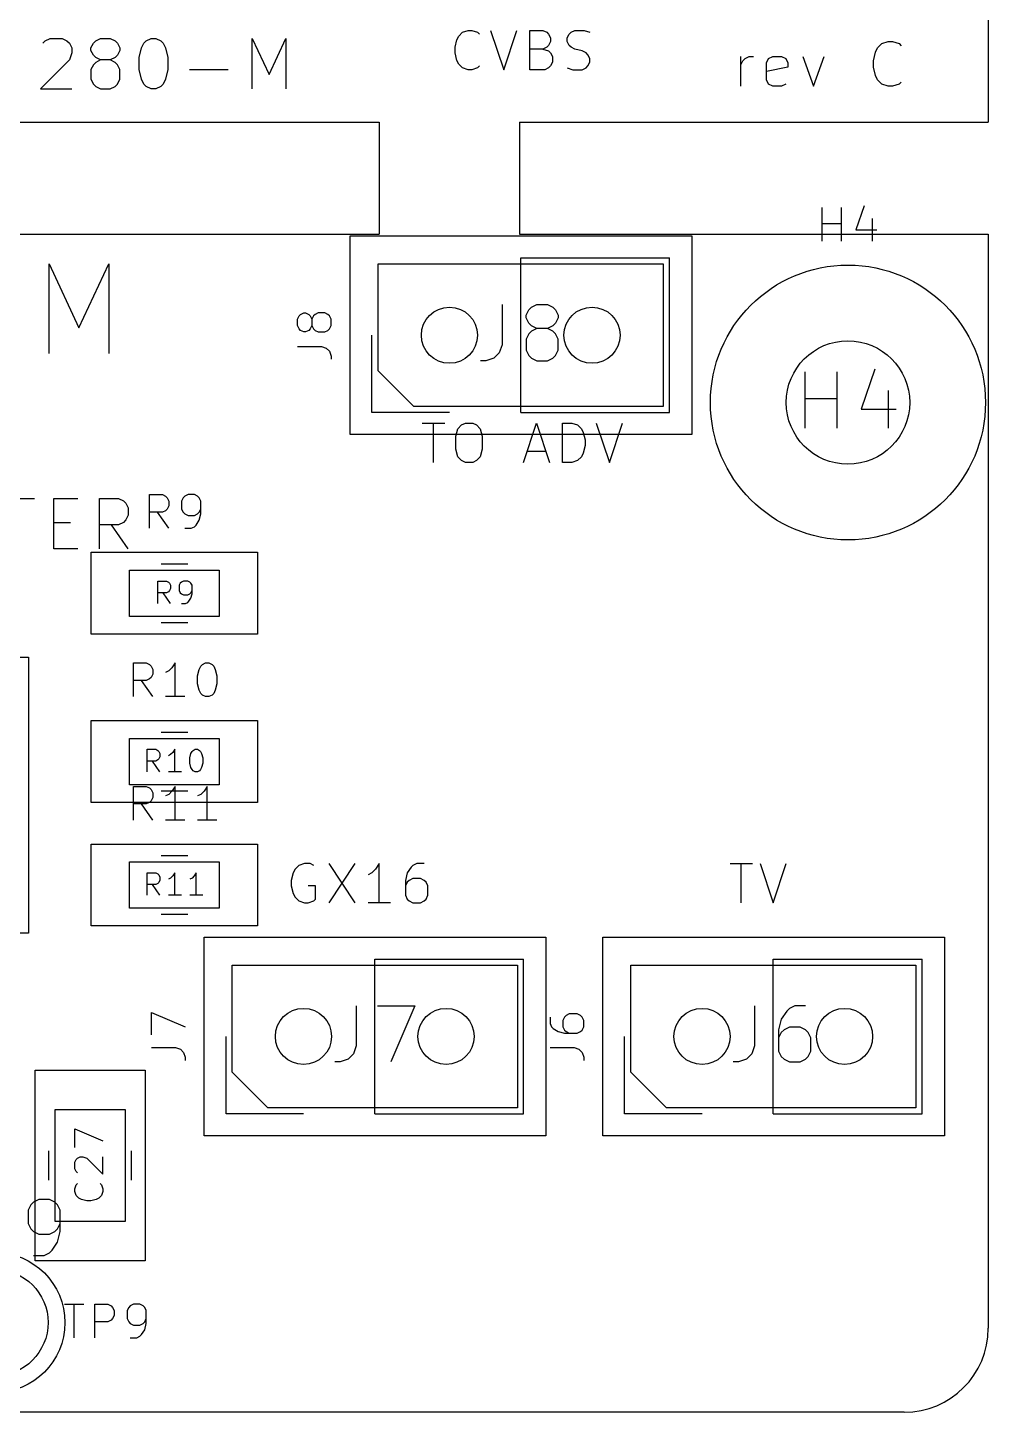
# Model space of a CAD drawing. Header units: millimetres. Extents: x -0.2 to 42, y -55 to 0.3.
# Drawn here: x 24.89 to 42, y -55 to -30.32 of the extents above; entities that cross this region are included whole.
import ezdxf

# ---------------------------------------------------------------- set-up
doc = ezdxf.new("R2010")
doc.units = ezdxf.units.MM
for name, color, linetype, true_color in [('Edge.Cuts', 254, 'CONTINUOUS', 0xd0d2cd), ('F.Courtyard', 6, 'CONTINUOUS', 0xff26e2), ('F.Fab', 9, 'CONTINUOUS', 0xafafaf), ('F.Silkscreen', 41, 'CONTINUOUS', 0xf2eda1)]:
    doc.layers.add(name, color=color, linetype=linetype, true_color=true_color)

msp = doc.modelspace()

# ---------------------------------------------------------------- linework, layer by layer
at = {"layer": 'Edge.Cuts', "linetype": 'CONTINUOUS'}
for p, q in [((42, -1.5), (42, -32)), ((9.5, -32), (31.15, -32)), ((31.15, -32), (31.15, -34)), ((33.65, -32), (33.65, -34)), ((33.65, -32), (42, -32)), ((9.5, -34), (31.15, -34)), ((33.65, -34), (42, -34)), ((42, -34), (42, -53.5)), ((40.5, -55), (1.5, -55))]:
    msp.add_line(p, q, dxfattribs=at)
at = {"layer": 'Edge.Cuts'}
for centre, radius in [((32.4, -35.8), 0.5), ((34.94, -35.8), 0.5), ((39.5, -37), 1.099999), ((29.8, -48.3), 0.5), ((32.34, -48.3), 0.5), ((36.9, -48.3), 0.5), ((39.44, -48.3), 0.5)]:
    msp.add_circle(centre, radius, dxfattribs=at)
msp.add_arc((40.5, -53.5), 1.5, -90, 0, dxfattribs=at)
at = {"layer": 'F.Courtyard', "linetype": 'CONTINUOUS'}
for p, q in [((30.63, -34.03), (36.72, -34.03)), ((30.63, -37.57), (30.63, -34.03)), ((36.72, -34.03), (36.72, -37.57)), ((36.72, -37.57), (30.63, -37.57)), ((26.02, -39.67), (28.98, -39.67)), ((26.02, -41.13), (26.02, -39.67)), ((28.98, -39.67), (28.98, -41.13)), ((28.98, -41.13), (26.02, -41.13)), ((23.4, -41.54), (24.9, -41.54)), ((24.9, -41.54), (24.9, -46.46)), ((26.02, -42.67), (28.98, -42.67)), ((26.02, -44.13), (26.02, -42.67)), ((28.98, -42.67), (28.98, -44.13)), ((28.98, -44.13), (26.02, -44.13)), ((26.02, -44.87), (28.98, -44.87)), ((26.02, -46.33), (26.02, -44.87)), ((28.98, -44.87), (28.98, -46.33)), ((28.98, -46.33), (26.02, -46.33)), ((24.9, -46.46), (23.4, -46.46)), ((28.03, -46.53), (34.12, -46.53)), ((28.03, -50.07), (28.03, -46.53)), ((34.12, -46.53), (34.12, -50.07)), ((35.13, -46.53), (41.22, -46.53)), ((35.13, -50.07), (35.13, -46.53)), ((41.22, -46.53), (41.22, -50.07)), ((25.02, -48.9), (26.98, -48.9)), ((25.02, -52.3), (25.02, -48.9)), ((26.98, -48.9), (26.98, -52.3)), ((34.12, -50.07), (28.03, -50.07)), ((41.22, -50.07), (35.13, -50.07)), ((26.98, -52.3), (25.02, -52.3))]:
    msp.add_line(p, q, dxfattribs=at)
at = {"layer": 'F.Courtyard'}
for centre, radius in [((39.5, -37), 2.45), ((32.4, -35.8), 0.5), ((34.94, -35.8), 0.5), ((39.5, -37), 1.099999), ((29.8, -48.3), 0.5), ((32.34, -48.3), 0.5), ((36.9, -48.3), 0.5), ((39.44, -48.3), 0.5), ((24.3, -53.4), 1.25)]:
    msp.add_circle(centre, radius, dxfattribs=at)
at = {"layer": 'F.Fab', "linetype": 'CONTINUOUS'}
for p, q in [((39.042857, -34.122371), (39.042857, -33.522371)), ((39.385714, -34.122371), (39.385714, -33.522371)), ((39.785713, -33.4938), (39.642856, -33.922371)), ((39.042857, -33.808085), (39.385714, -33.808085)), ((39.928571, -33.722371), (39.928571, -34.122371)), ((39.642856, -33.922371), (40.014285, -33.922371)), ((31.13, -34.53), (36.21, -34.53)), ((31.13, -36.435), (31.13, -34.53)), ((36.21, -34.53), (36.21, -37.07)), ((33.336666, -35.254819), (33.336666, -35.969104)), ((33.860476, -35.302438), (33.955714, -35.254819)), ((33.955714, -35.254819), (34.14619, -35.254819)), ((34.14619, -35.254819), (34.241428, -35.302438)), ((29.692371, -35.514285), (29.720942, -35.457143)), ((29.692371, -35.628571), (29.692371, -35.514285)), ((29.720942, -35.457143), (29.749514, -35.428571)), ((29.749514, -35.428571), (29.806657, -35.4)), ((29.806657, -35.4), (29.835228, -35.4)), ((29.835228, -35.4), (29.892371, -35.428571)), ((29.892371, -35.428571), (29.920942, -35.457143)), ((29.920942, -35.457143), (29.949514, -35.514285)), ((29.978085, -35.457143), (29.949514, -35.514285)), ((29.949514, -35.514285), (29.949514, -35.628571)), ((30.006657, -35.428571), (29.978085, -35.457143)), ((30.0638, -35.4), (30.006657, -35.428571)), ((30.178085, -35.4), (30.0638, -35.4)), ((30.235228, -35.428571), (30.178085, -35.4)), ((30.2638, -35.457143), (30.235228, -35.428571)), ((30.292371, -35.514285), (30.2638, -35.457143)), ((30.292371, -35.628571), (30.292371, -35.514285)), ((33.765238, -35.445295), (33.812857, -35.350057)), ((33.765238, -35.492914), (33.765238, -35.445295)), ((33.812857, -35.588152), (33.765238, -35.492914)), ((33.812857, -35.350057), (33.860476, -35.302438)), ((34.241428, -35.302438), (34.289047, -35.350057)), ((34.289047, -35.350057), (34.336666, -35.445295)), ((34.336666, -35.492914), (34.289047, -35.588152)), ((34.336666, -35.445295), (34.336666, -35.492914)), ((29.720942, -35.685714), (29.692371, -35.628571)), ((29.749514, -35.714285), (29.720942, -35.685714)), ((29.806657, -35.742857), (29.749514, -35.714285)), ((29.835228, -35.742857), (29.806657, -35.742857)), ((29.892371, -35.714285), (29.835228, -35.742857)), ((29.920942, -35.685714), (29.892371, -35.714285)), ((29.949514, -35.628571), (29.920942, -35.685714)), ((29.949514, -35.628571), (29.978085, -35.685714)), ((29.978085, -35.685714), (30.006657, -35.714285)), ((30.006657, -35.714285), (30.0638, -35.742857)), ((30.0638, -35.742857), (30.178085, -35.742857)), ((30.178085, -35.742857), (30.235228, -35.714285)), ((30.235228, -35.714285), (30.2638, -35.685714)), ((30.2638, -35.685714), (30.292371, -35.628571)), ((33.812857, -35.778628), (33.765238, -35.873866)), ((33.860476, -35.635771), (33.812857, -35.588152)), ((33.860476, -35.731009), (33.812857, -35.778628)), ((33.955714, -35.68339), (33.860476, -35.635771)), ((33.955714, -35.68339), (33.860476, -35.731009)), ((34.14619, -35.68339), (33.955714, -35.68339)), ((34.241428, -35.635771), (34.14619, -35.68339)), ((34.241428, -35.731009), (34.14619, -35.68339)), ((34.289047, -35.588152), (34.241428, -35.635771)), ((34.289047, -35.778628), (34.241428, -35.731009)), ((34.336666, -35.873866), (34.289047, -35.778628)), ((29.692371, -36), (30.120942, -36)), ((30.120942, -36), (30.206657, -36.028571)), ((30.206657, -36.028571), (30.2638, -36.085714)), ((33.336666, -35.969104), (33.289047, -36.111961)), ((33.765238, -35.873866), (33.765238, -36.064342)), ((34.336666, -36.064342), (34.336666, -35.873866)), ((30.2638, -36.085714), (30.292371, -36.171428)), ((30.292371, -36.171428), (30.292371, -36.228571)), ((33.050952, -36.254819), (32.955714, -36.254819)), ((33.193809, -36.2072), (33.050952, -36.254819)), ((33.289047, -36.111961), (33.193809, -36.2072)), ((33.765238, -36.064342), (33.812857, -36.15958)), ((33.812857, -36.15958), (33.860476, -36.2072)), ((33.860476, -36.2072), (33.955714, -36.254819)), ((33.955714, -36.254819), (34.14619, -36.254819)), ((34.14619, -36.254819), (34.241428, -36.2072)), ((34.241428, -36.2072), (34.289047, -36.15958)), ((34.289047, -36.15958), (34.336666, -36.064342)), ((31.765, -37.07), (31.13, -36.435)), ((38.738095, -37.454819), (38.738095, -36.454819)), ((39.309523, -37.454819), (39.309523, -36.454819)), ((39.97619, -36.4072), (39.738095, -37.121485)), ((38.738095, -36.931009), (39.309523, -36.931009)), ((40.214285, -36.788152), (40.214285, -37.454819)), ((36.21, -37.07), (31.765, -37.07)), ((39.738095, -37.121485), (40.357142, -37.121485)), ((27.057143, -39.242371), (27.057143, -38.642371)), ((27.057143, -38.642371), (27.285714, -38.642371)), ((27.285714, -38.642371), (27.342857, -38.670942)), ((27.342857, -38.670942), (27.371428, -38.699514)), ((27.371428, -38.699514), (27.4, -38.756657)), ((27.657143, -38.699514), (27.628571, -38.756657)), ((27.685714, -38.670942), (27.657143, -38.699514)), ((27.742857, -38.642371), (27.685714, -38.670942)), ((27.857143, -38.642371), (27.742857, -38.642371)), ((27.914286, -38.670942), (27.857143, -38.642371)), ((27.942857, -38.699514), (27.914286, -38.670942)), ((27.971428, -38.756657), (27.942857, -38.699514)), ((27.285714, -38.956657), (27.057143, -38.956657)), ((27.4, -39.242371), (27.2, -38.956657)), ((27.342857, -38.928085), (27.285714, -38.956657)), ((27.371428, -38.899514), (27.342857, -38.928085)), ((27.4, -38.842371), (27.371428, -38.899514)), ((27.4, -38.756657), (27.4, -38.842371)), ((27.628571, -38.756657), (27.628571, -38.899514)), ((27.628571, -38.899514), (27.657143, -38.956657)), ((27.657143, -38.956657), (27.685714, -38.985228)), ((27.685714, -38.985228), (27.742857, -39.0138)), ((27.857143, -39.0138), (27.914286, -38.985228)), ((27.914286, -38.985228), (27.942857, -38.956657)), ((27.942857, -38.956657), (27.971428, -38.899514)), ((27.942857, -39.099514), (27.971428, -38.985228)), ((27.971428, -38.985228), (27.971428, -38.756657)), ((27.685714, -39.242371), (27.8, -39.242371)), ((27.742857, -39.0138), (27.857143, -39.0138)), ((27.8, -39.242371), (27.857143, -39.2138)), ((27.857143, -39.2138), (27.885714, -39.185228)), ((27.885714, -39.185228), (27.942857, -39.099514)), ((26.7, -39.9875), (28.3, -39.9875)), ((26.7, -40.8125), (26.7, -39.9875)), ((27.204762, -40.581927), (27.204762, -40.181927)), ((27.204762, -40.181927), (27.357143, -40.181927)), ((27.357143, -40.181927), (27.395238, -40.200975)), ((27.395238, -40.200975), (27.414285, -40.220022)), ((27.414285, -40.220022), (27.433333, -40.258118)), ((27.604762, -40.220022), (27.585714, -40.258118)), ((27.623809, -40.200975), (27.604762, -40.220022)), ((27.661904, -40.181927), (27.623809, -40.200975)), ((27.738095, -40.181927), (27.661904, -40.181927)), ((27.77619, -40.200975), (27.738095, -40.181927)), ((27.795238, -40.220022), (27.77619, -40.200975)), ((27.814285, -40.258118), (27.795238, -40.220022)), ((28.3, -39.9875), (28.3, -40.8125)), ((27.357143, -40.391451), (27.204762, -40.391451)), ((27.433333, -40.581927), (27.3, -40.391451)), ((27.395238, -40.372403), (27.357143, -40.391451)), ((27.414285, -40.353356), (27.395238, -40.372403)), ((27.433333, -40.31526), (27.414285, -40.353356)), ((27.433333, -40.258118), (27.433333, -40.31526)), ((27.585714, -40.258118), (27.585714, -40.353356)), ((27.585714, -40.353356), (27.604762, -40.391451)), ((27.604762, -40.391451), (27.623809, -40.410499)), ((27.623809, -40.410499), (27.661904, -40.429546)), ((27.661904, -40.429546), (27.738095, -40.429546)), ((27.738095, -40.429546), (27.77619, -40.410499)), ((27.77619, -40.410499), (27.795238, -40.391451)), ((27.795238, -40.391451), (27.814285, -40.353356)), ((27.795238, -40.486689), (27.814285, -40.410499)), ((27.814285, -40.410499), (27.814285, -40.258118)), ((27.623809, -40.581927), (27.7, -40.581927)), ((27.7, -40.581927), (27.738095, -40.56288)), ((27.738095, -40.56288), (27.757143, -40.543832)), ((27.757143, -40.543832), (27.795238, -40.486689)), ((28.3, -40.8125), (26.7, -40.8125)), ((26.771428, -42.242371), (26.771428, -41.642371)), ((26.771428, -41.642371), (26.999999, -41.642371)), ((26.999999, -41.642371), (27.057142, -41.670942)), ((27.057142, -41.670942), (27.085713, -41.699514)), ((27.085713, -41.699514), (27.114285, -41.756657)), ((27.514285, -41.642371), (27.457142, -41.728085)), ((27.514285, -42.242371), (27.514285, -41.642371)), ((27.942857, -41.756657), (27.971428, -41.699514)), ((27.971428, -41.699514), (28, -41.670942)), ((28, -41.670942), (28.057142, -41.642371)), ((28.057142, -41.642371), (28.114285, -41.642371)), ((28.114285, -41.642371), (28.171428, -41.670942)), ((28.171428, -41.670942), (28.2, -41.699514)), ((28.2, -41.699514), (28.228571, -41.756657)), ((26.999999, -41.956657), (26.771428, -41.956657)), ((27.114285, -42.242371), (26.914285, -41.956657)), ((27.057142, -41.928085), (26.999999, -41.956657)), ((27.085713, -41.899514), (27.057142, -41.928085)), ((27.114285, -41.842371), (27.085713, -41.899514)), ((27.114285, -41.756657), (27.114285, -41.842371)), ((27.399999, -41.785228), (27.342856, -41.8138)), ((27.457142, -41.728085), (27.399999, -41.785228)), ((27.914285, -41.870942), (27.942857, -41.756657)), ((27.914285, -42.0138), (27.914285, -41.870942)), ((28.228571, -41.756657), (28.257142, -41.870942)), ((28.257142, -41.870942), (28.257142, -42.0138)), ((27.942857, -42.128085), (27.914285, -42.0138)), ((27.971428, -42.185228), (27.942857, -42.128085)), ((28, -42.2138), (27.971428, -42.185228)), ((28.2, -42.185228), (28.171428, -42.2138)), ((28.228571, -42.128085), (28.2, -42.185228)), ((28.257142, -42.0138), (28.228571, -42.128085)), ((27.685713, -42.242371), (27.342856, -42.242371)), ((28.057142, -42.242371), (28, -42.2138)), ((28.114285, -42.242371), (28.057142, -42.242371)), ((28.171428, -42.2138), (28.114285, -42.242371)), ((26.7, -42.9875), (28.3, -42.9875)), ((26.7, -43.8125), (26.7, -42.9875)), ((27.014286, -43.581927), (27.014286, -43.181927)), ((27.014286, -43.181927), (27.166667, -43.181927)), ((27.166667, -43.181927), (27.204762, -43.200975)), ((27.509524, -43.181927), (27.471428, -43.23907)), ((27.509524, -43.581927), (27.509524, -43.181927)), ((27.833333, -43.200975), (27.871428, -43.181927)), ((27.871428, -43.181927), (27.909523, -43.181927)), ((27.909523, -43.181927), (27.947619, -43.200975)), ((28.3, -42.9875), (28.3, -43.8125)), ((27.166667, -43.391451), (27.014286, -43.391451)), ((27.242857, -43.581927), (27.109524, -43.391451)), ((27.204762, -43.372403), (27.166667, -43.391451)), ((27.204762, -43.200975), (27.223809, -43.220022)), ((27.223809, -43.353356), (27.204762, -43.372403)), ((27.223809, -43.220022), (27.242857, -43.258118)), ((27.242857, -43.31526), (27.223809, -43.353356)), ((27.242857, -43.258118), (27.242857, -43.31526)), ((27.433333, -43.277165), (27.395238, -43.296213)), ((27.471428, -43.23907), (27.433333, -43.277165)), ((27.77619, -43.334308), (27.795238, -43.258118)), ((27.77619, -43.429546), (27.77619, -43.334308)), ((27.795238, -43.505737), (27.77619, -43.429546)), ((27.795238, -43.258118), (27.814285, -43.220022)), ((27.814285, -43.220022), (27.833333, -43.200975)), ((27.947619, -43.200975), (27.966666, -43.220022)), ((27.966666, -43.220022), (27.985714, -43.258118)), ((27.985714, -43.258118), (28.004761, -43.334308)), ((28.004761, -43.429546), (27.985714, -43.505737)), ((28.004761, -43.334308), (28.004761, -43.429546)), ((27.623809, -43.581927), (27.395238, -43.581927)), ((27.814285, -43.543832), (27.795238, -43.505737)), ((27.833333, -43.56288), (27.814285, -43.543832)), ((27.871428, -43.581927), (27.833333, -43.56288)), ((27.909523, -43.581927), (27.871428, -43.581927)), ((27.947619, -43.56288), (27.909523, -43.581927)), ((27.966666, -43.543832), (27.947619, -43.56288)), ((27.985714, -43.505737), (27.966666, -43.543832)), ((28.3, -43.8125), (26.7, -43.8125)), ((26.771428, -44.442371), (26.771428, -43.842371)), ((26.771428, -43.842371), (26.999999, -43.842371)), ((26.999999, -43.842371), (27.057142, -43.870942)), ((27.057142, -43.870942), (27.085713, -43.899514)), ((27.085713, -43.899514), (27.114285, -43.956657)), ((27.457142, -43.928085), (27.399999, -43.985228)), ((27.514285, -43.842371), (27.457142, -43.928085)), ((27.514285, -44.442371), (27.514285, -43.842371)), ((28.028571, -43.928085), (27.971428, -43.985228)), ((28.085714, -43.842371), (28.028571, -43.928085)), ((28.085714, -44.442371), (28.085714, -43.842371)), ((26.999999, -44.156657), (26.771428, -44.156657)), ((27.114285, -44.442371), (26.914285, -44.156657)), ((27.057142, -44.128085), (26.999999, -44.156657)), ((27.085713, -44.099514), (27.057142, -44.128085)), ((27.114285, -44.042371), (27.085713, -44.099514)), ((27.114285, -43.956657), (27.114285, -44.042371)), ((27.399999, -43.985228), (27.342856, -44.0138)), ((27.971428, -43.985228), (27.914285, -44.0138)), ((27.685713, -44.442371), (27.342856, -44.442371)), ((28.257142, -44.442371), (27.914285, -44.442371)), ((26.7, -45.1875), (28.3, -45.1875)), ((26.7, -46.0125), (26.7, -45.1875)), ((27.014286, -45.781927), (27.014286, -45.381927)), ((27.014286, -45.381927), (27.166667, -45.381927)), ((27.166667, -45.381927), (27.204762, -45.400975)), ((27.204762, -45.400975), (27.223809, -45.420022)), ((27.509524, -45.381927), (27.471428, -45.43907)), ((27.509524, -45.781927), (27.509524, -45.381927)), ((27.890476, -45.381927), (27.85238, -45.43907)), ((27.890476, -45.781927), (27.890476, -45.381927)), ((28.3, -45.1875), (28.3, -46.0125)), ((27.166667, -45.591451), (27.014286, -45.591451)), ((27.242857, -45.781927), (27.109524, -45.591451)), ((27.204762, -45.572403), (27.166667, -45.591451)), ((27.223809, -45.553356), (27.204762, -45.572403)), ((27.223809, -45.420022), (27.242857, -45.458118)), ((27.242857, -45.51526), (27.223809, -45.553356)), ((27.242857, -45.458118), (27.242857, -45.51526)), ((27.433333, -45.477165), (27.395238, -45.496213)), ((27.471428, -45.43907), (27.433333, -45.477165)), ((27.814285, -45.477165), (27.77619, -45.496213)), ((27.85238, -45.43907), (27.814285, -45.477165)), ((27.623809, -45.781927), (27.395238, -45.781927)), ((28.004761, -45.781927), (27.77619, -45.781927)), ((28.3, -46.0125), (26.7, -46.0125)), ((28.53, -47.03), (33.61, -47.03)), ((28.53, -48.935), (28.53, -47.03)), ((33.61, -47.03), (33.61, -49.57)), ((35.63, -47.03), (40.71, -47.03)), ((35.63, -48.935), (35.63, -47.03)), ((40.71, -47.03), (40.71, -49.57)), ((27.092371, -48.271428), (27.092371, -47.871428)), ((27.092371, -47.871428), (27.692371, -48.128571)), ((30.736666, -47.754819), (30.736666, -48.469104)), ((31.117619, -47.754819), (31.784285, -47.754819)), ((31.784285, -47.754819), (31.355714, -48.754819)), ((37.836666, -47.754819), (37.836666, -48.469104)), ((38.408095, -47.850057), (38.312857, -47.992914)), ((38.455714, -47.802438), (38.408095, -47.850057)), ((38.550952, -47.754819), (38.455714, -47.802438)), ((38.741428, -47.754819), (38.550952, -47.754819)), ((34.192371, -47.957143), (34.192371, -48.071428)), ((34.192371, -48.071428), (34.220942, -48.128571)), ((34.449514, -47.957143), (34.420942, -48.014285)), ((34.420942, -48.014285), (34.420942, -48.128571)), ((34.478085, -47.928571), (34.449514, -47.957143)), ((34.535228, -47.9), (34.478085, -47.928571)), ((34.678085, -47.9), (34.535228, -47.9)), ((34.735228, -47.928571), (34.678085, -47.9)), ((34.7638, -47.957143), (34.735228, -47.928571)), ((34.792371, -48.014285), (34.7638, -47.957143)), ((34.792371, -48.128571), (34.792371, -48.014285)), ((38.312857, -47.992914), (38.265238, -48.18339)), ((34.220942, -48.128571), (34.249514, -48.157143)), ((34.249514, -48.157143), (34.335228, -48.214285)), ((34.335228, -48.214285), (34.449514, -48.242857)), ((34.420942, -48.128571), (34.449514, -48.185714)), ((34.449514, -48.185714), (34.478085, -48.214285)), ((34.449514, -48.242857), (34.678085, -48.242857)), ((34.478085, -48.214285), (34.535228, -48.242857)), ((34.678085, -48.242857), (34.735228, -48.214285)), ((34.735228, -48.214285), (34.7638, -48.185714)), ((34.7638, -48.185714), (34.792371, -48.128571)), ((38.265238, -48.18339), (38.265238, -48.564342)), ((38.312857, -48.231009), (38.265238, -48.326247)), ((38.360476, -48.18339), (38.312857, -48.231009)), ((38.455714, -48.135771), (38.360476, -48.18339)), ((38.64619, -48.135771), (38.455714, -48.135771)), ((38.741428, -48.18339), (38.64619, -48.135771)), ((38.789047, -48.231009), (38.741428, -48.18339)), ((38.836666, -48.326247), (38.789047, -48.231009)), ((38.836666, -48.564342), (38.836666, -48.326247)), ((27.092371, -48.5), (27.520942, -48.5)), ((27.520942, -48.5), (27.606657, -48.528571)), ((27.606657, -48.528571), (27.6638, -48.585714)), ((27.6638, -48.585714), (27.692371, -48.671428)), ((30.689047, -48.611961), (30.593809, -48.7072)), ((30.736666, -48.469104), (30.689047, -48.611961)), ((34.192371, -48.5), (34.620942, -48.5)), ((34.620942, -48.5), (34.706657, -48.528571)), ((34.706657, -48.528571), (34.7638, -48.585714)), ((34.7638, -48.585714), (34.792371, -48.671428)), ((37.789047, -48.611961), (37.693809, -48.7072)), ((37.836666, -48.469104), (37.789047, -48.611961)), ((38.265238, -48.564342), (38.312857, -48.65958)), ((38.789047, -48.65958), (38.836666, -48.564342)), ((27.692371, -48.671428), (27.692371, -48.728571)), ((30.450952, -48.754819), (30.355714, -48.754819)), ((30.593809, -48.7072), (30.450952, -48.754819)), ((34.792371, -48.671428), (34.792371, -48.728571)), ((37.550952, -48.754819), (37.455714, -48.754819)), ((37.693809, -48.7072), (37.550952, -48.754819)), ((38.312857, -48.65958), (38.360476, -48.7072)), ((38.360476, -48.7072), (38.455714, -48.754819)), ((38.455714, -48.754819), (38.64619, -48.754819)), ((38.64619, -48.754819), (38.741428, -48.7072)), ((38.741428, -48.7072), (38.789047, -48.65958)), ((29.165, -49.57), (28.53, -48.935)), ((36.265, -49.57), (35.63, -48.935)), ((25.375, -49.6), (26.625, -49.6)), ((25.375, -51.6), (25.375, -49.6)), ((26.625, -49.6), (26.625, -51.6)), ((33.61, -49.57), (29.165, -49.57)), ((40.71, -49.57), (36.265, -49.57)), ((25.727149, -50.278571), (25.727149, -49.945238)), ((25.727149, -49.945238), (26.227149, -50.159523)), ((25.727149, -50.540475), (25.750959, -50.492856)), ((25.727149, -50.659523), (25.727149, -50.540475)), ((25.750959, -50.492856), (25.774768, -50.469047)), ((25.774768, -50.469047), (25.822387, -50.445237)), ((25.822387, -50.445237), (25.870006, -50.445237)), ((25.870006, -50.445237), (25.941435, -50.469047)), ((25.941435, -50.469047), (26.227149, -50.754761)), ((26.227149, -50.754761), (26.227149, -50.445237)), ((25.750959, -50.707142), (25.727149, -50.659523)), ((25.774768, -50.730951), (25.750959, -50.707142)), ((25.727149, -51.016666), (25.750959, -50.945237)), ((25.727149, -51.064285), (25.727149, -51.016666)), ((25.750959, -51.135713), (25.727149, -51.064285)), ((25.750959, -50.945237), (25.774768, -50.921428)), ((26.17953, -50.921428), (26.20334, -50.945237)), ((26.20334, -50.945237), (26.227149, -51.016666)), ((26.227149, -51.064285), (26.20334, -51.135713)), ((26.227149, -51.016666), (26.227149, -51.064285)), ((24.942857, -51.300057), (24.895238, -51.395295)), ((24.990476, -51.252438), (24.942857, -51.300057)), ((25.085714, -51.204819), (24.990476, -51.252438)), ((25.27619, -51.204819), (25.085714, -51.204819)), ((25.371428, -51.252438), (25.27619, -51.204819)), ((25.419047, -51.300057), (25.371428, -51.252438)), ((25.466666, -51.395295), (25.419047, -51.300057)), ((25.798578, -51.183332), (25.750959, -51.135713)), ((25.846197, -51.207142), (25.798578, -51.183332)), ((25.941435, -51.230951), (25.846197, -51.207142)), ((26.012863, -51.230951), (25.941435, -51.230951)), ((26.108101, -51.207142), (26.012863, -51.230951)), ((26.15572, -51.183332), (26.108101, -51.207142)), ((26.20334, -51.135713), (26.15572, -51.183332)), ((24.895238, -51.395295), (24.895238, -51.63339)), ((25.466666, -51.776247), (25.466666, -51.395295)), ((24.895238, -51.63339), (24.942857, -51.728628)), ((24.942857, -51.728628), (24.990476, -51.776247)), ((24.990476, -51.776247), (25.085714, -51.823866)), ((25.085714, -51.823866), (25.27619, -51.823866)), ((25.27619, -51.823866), (25.371428, -51.776247)), ((25.371428, -51.776247), (25.419047, -51.728628)), ((26.625, -51.6), (25.375, -51.6)), ((25.419047, -51.728628), (25.466666, -51.63339)), ((25.419047, -51.966723), (25.466666, -51.776247)), ((25.323809, -52.10958), (25.419047, -51.966723)), ((24.990476, -52.204819), (25.180952, -52.204819)), ((25.180952, -52.204819), (25.27619, -52.1572)), ((25.27619, -52.1572), (25.323809, -52.10958))]:
    msp.add_line(p, q, dxfattribs=at)
at = {"layer": 'F.Fab'}
for centre, radius in [((32.4, -35.8), 0.5), ((34.94, -35.8), 0.5), ((39.5, -37), 1.099999), ((29.8, -48.3), 0.5), ((32.34, -48.3), 0.5), ((36.9, -48.3), 0.5), ((39.44, -48.3), 0.5)]:
    msp.add_circle(centre, radius, dxfattribs=at)
at = {"layer": 'F.Silkscreen', "linetype": 'CONTINUOUS'}
for p, q in [((25.157143, -30.594271), (25.2, -30.551414)), ((25.2, -30.551414), (25.285715, -30.508557)), ((25.285715, -30.508557), (25.5, -30.508557)), ((25.5, -30.508557), (25.585715, -30.551414)), ((25.585715, -30.551414), (25.628572, -30.594271)), ((25.628572, -30.594271), (25.671429, -30.679985)), ((26.014286, -30.679985), (26.057143, -30.594271)), ((26.057143, -30.594271), (26.1, -30.551414)), ((26.1, -30.551414), (26.185715, -30.508557)), ((26.185715, -30.508557), (26.357143, -30.508557)), ((26.357143, -30.508557), (26.442858, -30.551414)), ((26.442858, -30.551414), (26.485715, -30.594271)), ((26.485715, -30.594271), (26.528572, -30.679985)), ((26.914286, -30.679985), (26.957143, -30.594271)), ((26.957143, -30.594271), (27.000001, -30.551414)), ((27.000001, -30.551414), (27.085715, -30.508557)), ((27.085715, -30.508557), (27.171429, -30.508557)), ((27.171429, -30.508557), (27.257143, -30.551414)), ((27.257143, -30.551414), (27.300001, -30.594271)), ((27.300001, -30.594271), (27.342858, -30.679985)), ((28.885715, -31.408557), (28.885715, -30.508557)), ((28.885715, -30.508557), (29.185715, -31.151414)), ((29.185715, -31.151414), (29.485715, -30.508557)), ((29.485715, -30.508557), (29.485715, -31.408557)), ((32.5, -30.667593), (32.533333, -30.53426)), ((32.533333, -30.53426), (32.566667, -30.467593)), ((32.566667, -30.467593), (32.633333, -30.400926)), ((32.633333, -30.400926), (32.733333, -30.367593)), ((32.733333, -30.367593), (32.8, -30.367593)), ((32.8, -30.367593), (32.9, -30.400926)), ((32.9, -30.400926), (32.933333, -30.43426)), ((33.133333, -30.367593), (33.366667, -31.067593)), ((33.366667, -31.067593), (33.6, -30.367593)), ((33.833333, -31.067593), (33.833333, -30.367593)), ((33.833333, -30.367593), (34.066667, -30.367593)), ((34.066667, -30.367593), (34.133333, -30.400926)), ((34.133333, -30.400926), (34.166667, -30.43426)), ((34.166667, -30.43426), (34.2, -30.500926)), ((34.2, -30.567593), (34.166667, -30.63426)), ((34.2, -30.500926), (34.2, -30.567593)), ((34.5, -30.500926), (34.533333, -30.43426)), ((34.5, -30.567593), (34.5, -30.500926)), ((34.533333, -30.63426), (34.5, -30.567593)), ((34.533333, -30.43426), (34.566667, -30.400926)), ((34.566667, -30.400926), (34.633333, -30.367593)), ((34.633333, -30.367593), (34.8, -30.367593)), ((34.8, -30.367593), (34.9, -30.400926)), ((40.028571, -30.67814), (40.104761, -30.60195)), ((40.104761, -30.60195), (40.219047, -30.563855)), ((40.219047, -30.563855), (40.295238, -30.563855)), ((40.295238, -30.563855), (40.409523, -30.60195)), ((40.409523, -30.60195), (40.447619, -30.640045)), ((25.671429, -30.7657), (25.628572, -30.894271)), ((25.671429, -30.679985), (25.671429, -30.7657)), ((26.014286, -30.722842), (26.014286, -30.679985)), ((26.057143, -30.808557), (26.014286, -30.722842)), ((26.1, -30.851414), (26.057143, -30.808557)), ((26.185715, -30.894271), (26.1, -30.851414)), ((26.442858, -30.851414), (26.357143, -30.894271)), ((26.485715, -30.808557), (26.442858, -30.851414)), ((26.528572, -30.722842), (26.485715, -30.808557)), ((26.528572, -30.679985), (26.528572, -30.722842)), ((26.871429, -30.851414), (26.914286, -30.679985)), ((26.871429, -31.0657), (26.871429, -30.851414)), ((27.342858, -30.679985), (27.385715, -30.851414)), ((27.385715, -30.851414), (27.385715, -31.0657)), ((32.5, -30.767593), (32.5, -30.667593)), ((32.533333, -30.900926), (32.5, -30.767593)), ((34.066667, -30.700926), (33.833333, -30.700926)), ((34.133333, -30.667593), (34.066667, -30.700926)), ((34.066667, -30.700926), (34.166667, -30.73426)), ((34.166667, -30.63426), (34.133333, -30.667593)), ((34.166667, -30.73426), (34.2, -30.767593)), ((34.2, -30.767593), (34.233333, -30.83426)), ((34.233333, -30.83426), (34.233333, -30.93426)), ((34.566667, -30.667593), (34.533333, -30.63426)), ((34.633333, -30.700926), (34.566667, -30.667593)), ((34.766667, -30.73426), (34.633333, -30.700926)), ((34.833333, -30.767593), (34.766667, -30.73426)), ((34.866667, -30.800926), (34.833333, -30.767593)), ((34.9, -30.867593), (34.866667, -30.800926)), ((37.590476, -31.363855), (37.590476, -30.830521)), ((37.666666, -30.868617), (37.742857, -30.830521)), ((37.742857, -30.830521), (37.819047, -30.830521)), ((38.085714, -30.868617), (38.161904, -30.830521)), ((38.161904, -30.830521), (38.314285, -30.830521)), ((38.314285, -30.830521), (38.390476, -30.868617)), ((38.695237, -30.830521), (38.885713, -31.363855)), ((38.885713, -31.363855), (39.07619, -30.830521)), ((39.95238, -30.906712), (39.990476, -30.754331)), ((39.990476, -30.754331), (40.028571, -30.67814)), ((25.628572, -30.894271), (25.114286, -31.408557)), ((26.057143, -30.979985), (26.014286, -31.0657)), ((26.014286, -31.0657), (26.014286, -31.237128)), ((26.1, -30.937128), (26.057143, -30.979985)), ((26.185715, -30.894271), (26.1, -30.937128)), ((26.357143, -30.894271), (26.185715, -30.894271)), ((26.442858, -30.937128), (26.357143, -30.894271)), ((26.485715, -30.979985), (26.442858, -30.937128)), ((26.528572, -31.0657), (26.485715, -30.979985)), ((26.528572, -31.237128), (26.528572, -31.0657)), ((26.914286, -31.237128), (26.871429, -31.0657)), ((27.385715, -31.0657), (27.342858, -31.237128)), ((27.771429, -31.0657), (28.457144, -31.0657)), ((32.566667, -30.967593), (32.533333, -30.900926)), ((32.633333, -31.03426), (32.566667, -30.967593)), ((32.733333, -31.067593), (32.633333, -31.03426)), ((32.8, -31.067593), (32.733333, -31.067593)), ((32.9, -31.03426), (32.8, -31.067593)), ((32.933333, -31.000926), (32.9, -31.03426)), ((34.1, -31.067593), (33.833333, -31.067593)), ((34.166667, -31.03426), (34.1, -31.067593)), ((34.2, -31.000926), (34.166667, -31.03426)), ((34.233333, -30.93426), (34.2, -31.000926)), ((34.5, -31.03426), (34.6, -31.067593)), ((34.6, -31.067593), (34.766667, -31.067593)), ((34.766667, -31.067593), (34.833333, -31.03426)), ((34.833333, -31.03426), (34.866667, -31.000926)), ((34.866667, -31.000926), (34.9, -30.93426)), ((34.9, -30.93426), (34.9, -30.867593)), ((37.590476, -30.982902), (37.628571, -30.906712)), ((37.628571, -30.906712), (37.666666, -30.868617)), ((38.047618, -30.944807), (38.085714, -30.868617)), ((38.047618, -31.249569), (38.047618, -30.944807)), ((38.428571, -31.020998), (38.047618, -31.097188)), ((38.390476, -30.868617), (38.428571, -30.944807)), ((38.428571, -30.944807), (38.428571, -31.020998)), ((39.95238, -31.020998), (39.95238, -30.906712)), ((39.990476, -31.173379), (39.95238, -31.020998)), ((26.014286, -31.237128), (26.057143, -31.322842)), ((26.057143, -31.322842), (26.1, -31.3657)), ((26.442858, -31.3657), (26.485715, -31.322842)), ((26.485715, -31.322842), (26.528572, -31.237128)), ((26.957143, -31.322842), (26.914286, -31.237128)), ((27.000001, -31.3657), (26.957143, -31.322842)), ((27.300001, -31.322842), (27.257143, -31.3657)), ((27.342858, -31.237128), (27.300001, -31.322842)), ((38.085714, -31.32576), (38.047618, -31.249569)), ((38.161904, -31.363855), (38.085714, -31.32576)), ((38.390476, -31.32576), (38.314285, -31.363855)), ((40.028571, -31.249569), (39.990476, -31.173379)), ((40.104761, -31.32576), (40.028571, -31.249569)), ((40.219047, -31.363855), (40.104761, -31.32576)), ((40.409523, -31.32576), (40.295238, -31.363855)), ((40.447619, -31.287664), (40.409523, -31.32576)), ((25.114286, -31.408557), (25.671429, -31.408557)), ((26.1, -31.3657), (26.185715, -31.408557)), ((26.185715, -31.408557), (26.357143, -31.408557)), ((26.357143, -31.408557), (26.442858, -31.3657)), ((27.085715, -31.408557), (27.000001, -31.3657)), ((27.171429, -31.408557), (27.085715, -31.408557)), ((27.257143, -31.3657), (27.171429, -31.408557)), ((38.314285, -31.363855), (38.161904, -31.363855)), ((40.295238, -31.363855), (40.219047, -31.363855)), ((25.266667, -36.12719), (25.266667, -34.52719)), ((25.266667, -34.52719), (25.8, -35.670047)), ((25.8, -35.670047), (26.333334, -34.52719)), ((26.333334, -34.52719), (26.333334, -36.12719)), ((33.67, -34.42), (36.32, -34.42)), ((33.67, -37.18), (33.67, -34.42)), ((36.32, -37.18), (36.32, -34.42)), ((31.02, -37.18), (31.02, -35.8)), ((32.4, -37.18), (31.02, -37.18)), ((33.67, -37.18), (36.32, -37.18)), ((31.916667, -37.367593), (32.316667, -37.367593)), ((32.116667, -38.067593), (32.116667, -37.367593)), ((32.516667, -37.600926), (32.55, -37.467593)), ((32.55, -37.467593), (32.616667, -37.400926)), ((32.616667, -37.400926), (32.683334, -37.367593)), ((32.683334, -37.367593), (32.816667, -37.367593)), ((32.816667, -37.367593), (32.883334, -37.400926)), ((32.883334, -37.400926), (32.95, -37.467593)), ((32.95, -37.467593), (32.983334, -37.600926)), ((33.716666, -38.067593), (33.95, -37.367593)), ((33.95, -37.367593), (34.183333, -38.067593)), ((34.416666, -38.067593), (34.416666, -37.367593)), ((34.416666, -37.367593), (34.583333, -37.367593)), ((34.583333, -37.367593), (34.683333, -37.400926)), ((34.683333, -37.400926), (34.75, -37.467593)), ((34.75, -37.467593), (34.783333, -37.53426)), ((35.016666, -37.367593), (35.25, -38.067593)), ((35.25, -38.067593), (35.483333, -37.367593)), ((32.516667, -37.83426), (32.516667, -37.600926)), ((32.983334, -37.600926), (32.983334, -37.83426)), ((34.783333, -37.53426), (34.816666, -37.667593)), ((34.816666, -37.667593), (34.816666, -37.767593)), ((32.55, -37.967593), (32.516667, -37.83426)), ((32.616667, -38.03426), (32.55, -37.967593)), ((32.95, -37.967593), (32.883334, -38.03426)), ((32.983334, -37.83426), (32.95, -37.967593)), ((33.783333, -37.867593), (34.116666, -37.867593)), ((34.75, -37.967593), (34.683333, -38.03426)), ((34.783333, -37.900926), (34.75, -37.967593)), ((34.816666, -37.767593), (34.783333, -37.900926)), ((32.683334, -38.067593), (32.616667, -38.03426)), ((32.816667, -38.067593), (32.683334, -38.067593)), ((32.883334, -38.03426), (32.816667, -38.067593)), ((34.583333, -38.067593), (34.416666, -38.067593)), ((34.683333, -38.03426), (34.583333, -38.067593)), ((24.578571, -38.708557), (25.007143, -38.708557)), ((25.35, -39.608557), (25.35, -38.708557)), ((25.35, -38.708557), (25.778572, -38.708557)), ((26.164286, -39.608557), (26.164286, -38.708557)), ((26.164286, -38.708557), (26.507143, -38.708557)), ((26.507143, -38.708557), (26.592858, -38.751414)), ((26.592858, -38.751414), (26.635715, -38.794271)), ((26.635715, -38.794271), (26.678572, -38.879985)), ((26.678572, -38.879985), (26.678572, -39.008557)), ((25.35, -39.137128), (25.65, -39.137128)), ((26.507143, -39.179985), (26.164286, -39.179985)), ((26.678572, -39.608557), (26.378572, -39.179985)), ((26.592858, -39.137128), (26.507143, -39.179985)), ((26.635715, -39.094271), (26.592858, -39.137128)), ((26.678572, -39.008557), (26.635715, -39.094271)), ((25.778572, -39.608557), (25.35, -39.608557)), ((27.262742, -39.8775), (27.737258, -39.8775)), ((27.262742, -40.9225), (27.737258, -40.9225)), ((27.262742, -42.8775), (27.737258, -42.8775)), ((27.262742, -43.9225), (27.737258, -43.9225)), ((27.262742, -45.0775), (27.737258, -45.0775)), ((29.616666, -45.38426), (29.583333, -45.517593)), ((29.65, -45.317593), (29.616666, -45.38426)), ((29.716666, -45.250926), (29.65, -45.317593)), ((29.816666, -45.217593), (29.716666, -45.250926)), ((29.916666, -45.217593), (29.816666, -45.217593)), ((29.983333, -45.250926), (29.916666, -45.217593)), ((30.25, -45.217593), (30.716666, -45.917593)), ((30.716666, -45.217593), (30.25, -45.917593)), ((31.016667, -45.38426), (30.95, -45.417593)), ((31.083333, -45.317593), (31.016667, -45.38426)), ((31.15, -45.217593), (31.083333, -45.317593)), ((31.15, -45.917593), (31.15, -45.217593)), ((31.65, -45.38426), (31.616667, -45.517593)), ((31.716667, -45.28426), (31.65, -45.38426)), ((31.75, -45.250926), (31.716667, -45.28426)), ((31.816667, -45.217593), (31.75, -45.250926)), ((31.95, -45.217593), (31.816667, -45.217593)), ((37.4, -45.217593), (37.8, -45.217593)), ((37.6, -45.917593), (37.6, -45.217593)), ((37.933333, -45.217593), (38.166667, -45.917593)), ((38.166667, -45.917593), (38.4, -45.217593)), ((29.583333, -45.517593), (29.583333, -45.617593)), ((29.583333, -45.617593), (29.616666, -45.750926)), ((30.016666, -45.617593), (29.883333, -45.617593)), ((30.016666, -45.850926), (30.016666, -45.617593)), ((31.616667, -45.517593), (31.616667, -45.78426)), ((31.65, -45.550926), (31.616667, -45.617593)), ((31.683334, -45.517593), (31.65, -45.550926)), ((31.75, -45.48426), (31.683334, -45.517593)), ((31.883334, -45.48426), (31.75, -45.48426)), ((31.95, -45.517593), (31.883334, -45.48426)), ((31.983334, -45.550926), (31.95, -45.517593)), ((32.016667, -45.617593), (31.983334, -45.550926)), ((32.016667, -45.78426), (32.016667, -45.617593)), ((29.616666, -45.750926), (29.65, -45.817593)), ((29.65, -45.817593), (29.716666, -45.88426)), ((29.716666, -45.88426), (29.816666, -45.917593)), ((29.883333, -45.917593), (29.983333, -45.88426)), ((29.983333, -45.88426), (30.016666, -45.850926)), ((31.616667, -45.78426), (31.65, -45.850926)), ((31.65, -45.850926), (31.683334, -45.88426)), ((31.683334, -45.88426), (31.75, -45.917593)), ((31.883334, -45.917593), (31.95, -45.88426)), ((31.95, -45.88426), (31.983334, -45.850926)), ((31.983334, -45.850926), (32.016667, -45.78426)), ((27.262742, -46.1225), (27.737258, -46.1225)), ((29.816666, -45.917593), (29.883333, -45.917593)), ((31.35, -45.917593), (30.95, -45.917593)), ((31.75, -45.917593), (31.883334, -45.917593)), ((31.07, -46.92), (33.72, -46.92)), ((31.07, -49.68), (31.07, -46.92)), ((33.72, -49.68), (33.72, -46.92)), ((38.17, -46.92), (40.82, -46.92)), ((38.17, -49.68), (38.17, -46.92)), ((40.82, -49.68), (40.82, -46.92)), ((28.42, -49.68), (28.42, -48.3)), ((35.52, -49.68), (35.52, -48.3)), ((29.8, -49.68), (28.42, -49.68)), ((31.07, -49.68), (33.72, -49.68)), ((36.9, -49.68), (35.52, -49.68)), ((38.17, -49.68), (40.82, -49.68)), ((25.265, -50.861252), (25.265, -50.338748)), ((26.735, -50.861252), (26.735, -50.338748)), ((25.542856, -53.072371), (25.885714, -53.072371)), ((25.714285, -53.672371), (25.714285, -53.072371)), ((26.085714, -53.672371), (26.085714, -53.072371)), ((26.085714, -53.072371), (26.314285, -53.072371)), ((26.314285, -53.072371), (26.371428, -53.100942)), ((26.371428, -53.100942), (26.399999, -53.129514)), ((26.399999, -53.129514), (26.428571, -53.186657)), ((26.428571, -53.272371), (26.399999, -53.329514)), ((26.428571, -53.186657), (26.428571, -53.272371)), ((26.685714, -53.129514), (26.657142, -53.186657)), ((26.657142, -53.186657), (26.657142, -53.329514)), ((26.714285, -53.100942), (26.685714, -53.129514)), ((26.771428, -53.072371), (26.714285, -53.100942)), ((26.885714, -53.072371), (26.771428, -53.072371)), ((26.942857, -53.100942), (26.885714, -53.072371)), ((26.971428, -53.129514), (26.942857, -53.100942)), ((26.999999, -53.186657), (26.971428, -53.129514)), ((26.999999, -53.415228), (26.999999, -53.186657)), ((26.314285, -53.386657), (26.085714, -53.386657)), ((26.371428, -53.358085), (26.314285, -53.386657)), ((26.399999, -53.329514), (26.371428, -53.358085)), ((26.657142, -53.329514), (26.685714, -53.386657)), ((26.685714, -53.386657), (26.714285, -53.415228)), ((26.714285, -53.415228), (26.771428, -53.4438)), ((26.771428, -53.4438), (26.885714, -53.4438)), ((26.885714, -53.4438), (26.942857, -53.415228)), ((26.914285, -53.615228), (26.971428, -53.529514)), ((26.942857, -53.415228), (26.971428, -53.386657)), ((26.971428, -53.386657), (26.999999, -53.329514)), ((26.971428, -53.529514), (26.999999, -53.415228)), ((26.714285, -53.672371), (26.828571, -53.672371)), ((26.828571, -53.672371), (26.885714, -53.6438)), ((26.885714, -53.6438), (26.914285, -53.615228))]:
    msp.add_line(p, q, dxfattribs=at)
at = {"layer": 'F.Silkscreen'}
for centre, radius in [((32.4, -35.8), 0.5), ((34.94, -35.8), 0.5), ((39.5, -37), 1.099999), ((29.8, -48.3), 0.5), ((32.34, -48.3), 0.5), ((36.9, -48.3), 0.5), ((39.44, -48.3), 0.5), ((24.3, -53.4), 0.95)]:
    msp.add_circle(centre, radius, dxfattribs=at)

doc.saveas('drawing.dxf')
